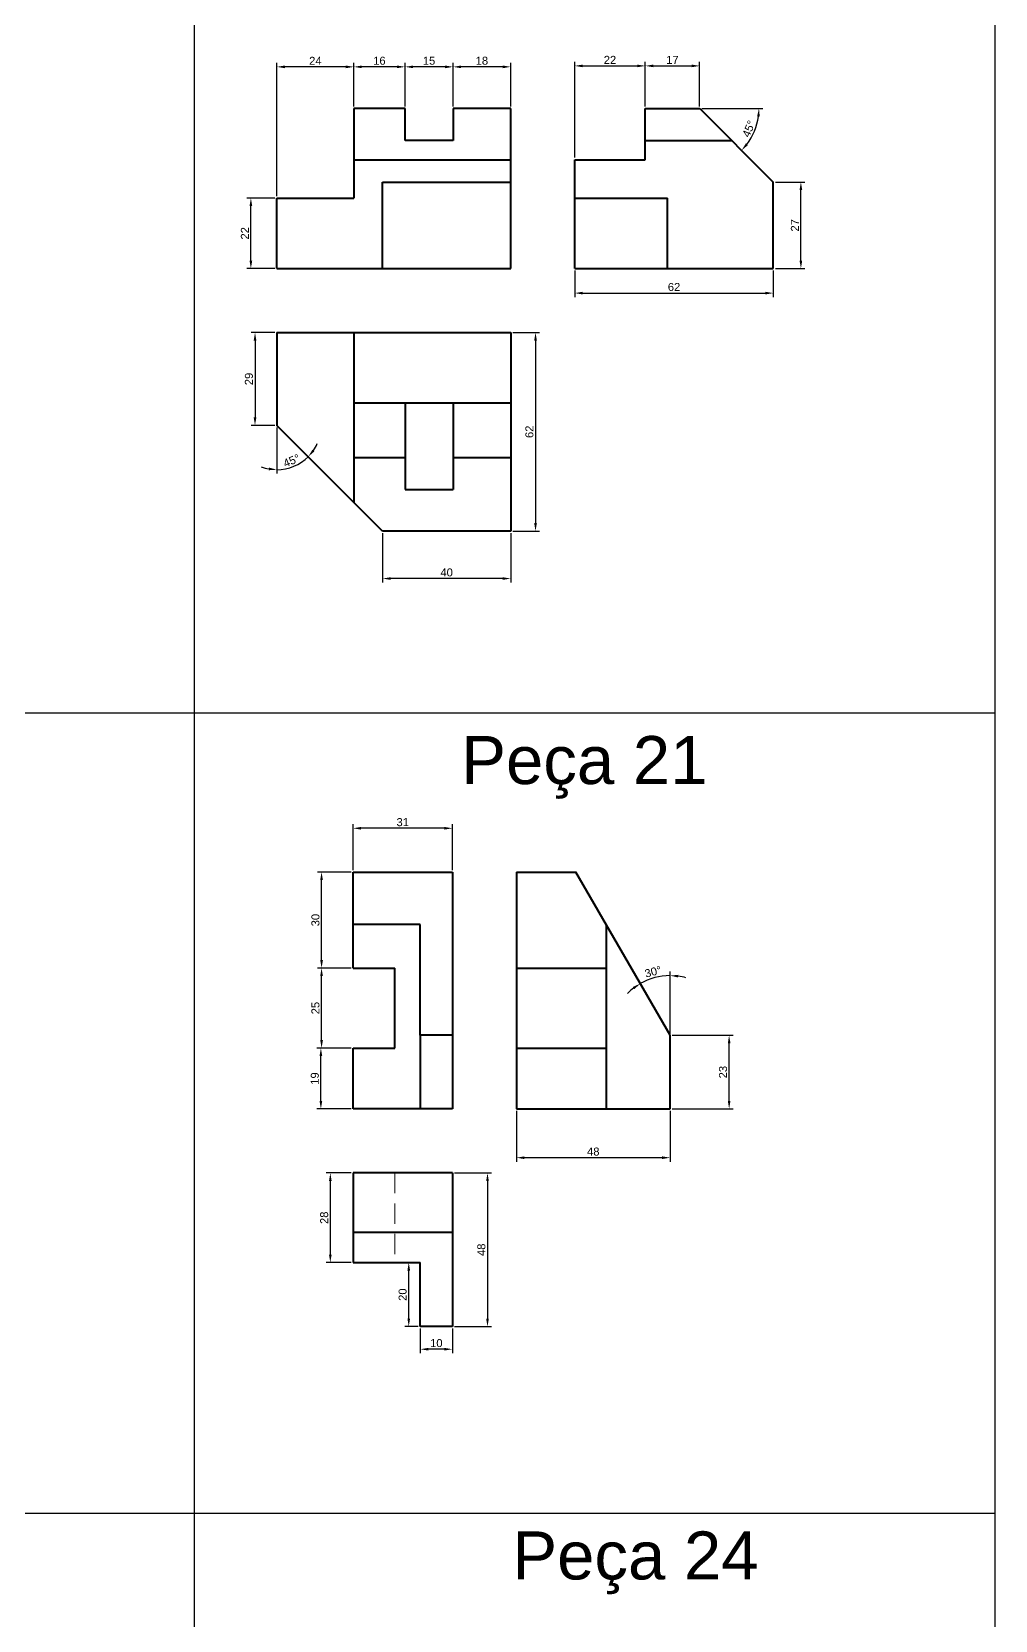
# Model space of a CAD drawing. Header units: millimetres. Extents: x 4747 to 5497, y -1036 to 2514.
# Drawn here: x 5196.7 to 5497.5, y 730.3 to 1226.5 of the extents above; entities that cross this region are included whole.
import ezdxf

# ---------------------------------------------------------------- set-up
doc = ezdxf.new("R2010")
doc.units = ezdxf.units.MM
doc.linetypes.add('DASHED2', pattern=[9.525, 6.35, -3.175])
doc.layers.add('Cotas', color=6, linetype='Continuous', lineweight=20)
doc.layers.add('Outline', color=7, linetype='Continuous', lineweight=40)
doc.layers.add('Linha Tracejada', color=131, linetype='DASHED2', lineweight=20, plot=False)
doc.styles.get("Standard").update_dxf_attribs({"font": 'arial.ttf'})
doc.dimstyles.new('ISO-25', dxfattribs={"dimtxt": 2.5, "dimasz": 2.5, "dimexe": 1.25, "dimexo": 0.625, "dimtad": 1, "dimtxsty": 'Standard', "dimcen": 2.5, "dimadec": 0, "dimazin": 0, "dimtfac": 1, "dimtmove": 0, "dimatfit": 3, "dimfxl": 1, "dimarcsym": 0})

# ---------------------------------------------------------------- blocks, each defined once
blk = doc.blocks.new('*D162')
at = {"layer": 'Cotas', "color": 0, "lineweight": -2, "transparency": 16777216}
for p, q in [((5272.58, 1174.54), (5263.82, 1174.54)), ((5265.07, 1155.04), (5265.07, 1172.04)), ((5272.58, 1152.54), (5263.82, 1152.54))]:
    blk.add_line(p, q, dxfattribs=at)
at = {"layer": 'Cotas', "color": 0, "transparency": 16777216}
for points in [[(5264.65, 1172.04), (5265.49, 1172.04), (5265.07, 1174.54)], [(5264.65, 1155.04), (5265.49, 1155.04), (5265.07, 1152.54)]]:
    blk.add_solid(points, dxfattribs=at)
at = {"layer": 'Defpoints', "color": 0, "transparency": 16777216}
for p in [(5265.07, 1174.54), (5273.2, 1174.54), (5273.2, 1152.54)]:
    blk.add_point(p, dxfattribs=at)
at = {"layer": 'Cotas', "color": 0, "transparency": 16777216, "insert": (5263.19, 1163.54), "char_height": 2.5, "attachment_point": 5, "rotation": 90}
blk.add_mtext('22', dxfattribs=at)
blk = doc.blocks.new('*D163')
at = {"layer": 'Cotas', "color": 0, "lineweight": -2, "transparency": 16777216}
for p, q in [((5273.2, 1175.17), (5273.2, 1216.79)), ((5297.2, 1203.17), (5297.2, 1216.79)), ((5294.7, 1215.54), (5275.7, 1215.54))]:
    blk.add_line(p, q, dxfattribs=at)
at = {"layer": 'Cotas', "color": 0, "transparency": 16777216}
for points in [[(5275.7, 1215.95), (5275.7, 1215.12), (5273.2, 1215.54)], [(5294.7, 1215.95), (5294.7, 1215.12), (5297.2, 1215.54)]]:
    blk.add_solid(points, dxfattribs=at)
at = {"layer": 'Defpoints', "color": 0, "transparency": 16777216}
for p in [(5273.2, 1215.54), (5297.2, 1202.54), (5273.2, 1174.54)]:
    blk.add_point(p, dxfattribs=at)
at = {"layer": 'Cotas', "color": 0, "transparency": 16777216, "insert": (5285.2, 1217.42), "char_height": 2.5, "attachment_point": 5}
blk.add_mtext('24', dxfattribs=at)
blk = doc.blocks.new('*D164')
at = {"layer": 'Cotas', "color": 0, "lineweight": -2, "transparency": 16777216}
for p, q in [((5297.2, 1203.17), (5297.2, 1216.79)), ((5313.2, 1203.17), (5313.2, 1216.79)), ((5310.7, 1215.54), (5299.7, 1215.54))]:
    blk.add_line(p, q, dxfattribs=at)
at = {"layer": 'Cotas', "color": 0, "transparency": 16777216}
for points in [[(5299.7, 1215.95), (5299.7, 1215.12), (5297.2, 1215.54)], [(5310.7, 1215.95), (5310.7, 1215.12), (5313.2, 1215.54)]]:
    blk.add_solid(points, dxfattribs=at)
at = {"layer": 'Defpoints', "color": 0, "transparency": 16777216}
for p in [(5297.2, 1215.54), (5297.2, 1202.54), (5313.2, 1202.54)]:
    blk.add_point(p, dxfattribs=at)
at = {"layer": 'Cotas', "color": 0, "transparency": 16777216, "insert": (5305.2, 1217.44), "char_height": 2.5, "attachment_point": 5}
blk.add_mtext('16', dxfattribs=at)
blk = doc.blocks.new('*D165')
at = {"layer": 'Cotas', "color": 0, "lineweight": -2, "transparency": 16777216}
for p, q in [((5313.2, 1203.17), (5313.2, 1216.79)), ((5328.2, 1203.17), (5328.2, 1216.79)), ((5325.7, 1215.54), (5315.7, 1215.54))]:
    blk.add_line(p, q, dxfattribs=at)
at = {"layer": 'Cotas', "color": 0, "transparency": 16777216}
for points in [[(5315.7, 1215.95), (5315.7, 1215.12), (5313.2, 1215.54)], [(5325.7, 1215.95), (5325.7, 1215.12), (5328.2, 1215.54)]]:
    blk.add_solid(points, dxfattribs=at)
at = {"layer": 'Defpoints', "color": 0, "transparency": 16777216}
for p in [(5313.2, 1215.54), (5313.2, 1202.54), (5328.2, 1202.54)]:
    blk.add_point(p, dxfattribs=at)
at = {"layer": 'Cotas', "color": 0, "transparency": 16777216, "insert": (5320.7, 1217.44), "char_height": 2.5, "attachment_point": 5}
blk.add_mtext('15', dxfattribs=at)
blk = doc.blocks.new('*D166')
at = {"layer": 'Cotas', "color": 0, "lineweight": -2, "transparency": 16777216}
for p, q in [((5328.2, 1203.17), (5328.2, 1216.79)), ((5346.2, 1203.17), (5346.2, 1216.79)), ((5343.7, 1215.54), (5330.7, 1215.54))]:
    blk.add_line(p, q, dxfattribs=at)
at = {"layer": 'Cotas', "color": 0, "transparency": 16777216}
for points in [[(5330.7, 1215.95), (5330.7, 1215.12), (5328.2, 1215.54)], [(5343.7, 1215.95), (5343.7, 1215.12), (5346.2, 1215.54)]]:
    blk.add_solid(points, dxfattribs=at)
at = {"layer": 'Defpoints', "color": 0, "transparency": 16777216}
for p in [(5328.2, 1215.54), (5328.2, 1202.54), (5346.2, 1202.54)]:
    blk.add_point(p, dxfattribs=at)
at = {"layer": 'Cotas', "color": 0, "transparency": 16777216, "insert": (5337.2, 1217.44), "char_height": 2.5, "attachment_point": 5}
blk.add_mtext('18', dxfattribs=at)
blk = doc.blocks.new('*D167')
at = {"layer": 'Cotas', "color": 0, "lineweight": -2, "transparency": 16777216}
for p, q in [((5366.2, 1187.17), (5366.2, 1217.09)), ((5368.7, 1215.84), (5385.7, 1215.84)), ((5388.2, 1203.17), (5388.2, 1217.09))]:
    blk.add_line(p, q, dxfattribs=at)
at = {"layer": 'Cotas', "color": 0, "transparency": 16777216}
for points in [[(5368.7, 1216.25), (5368.7, 1215.42), (5366.2, 1215.84)], [(5385.7, 1216.25), (5385.7, 1215.42), (5388.2, 1215.84)]]:
    blk.add_solid(points, dxfattribs=at)
at = {"layer": 'Defpoints', "color": 0, "transparency": 16777216}
for p in [(5388.2, 1215.84), (5388.2, 1202.54), (5366.2, 1186.54)]:
    blk.add_point(p, dxfattribs=at)
at = {"layer": 'Cotas', "color": 0, "transparency": 16777216, "insert": (5377.2, 1217.72), "char_height": 2.5, "attachment_point": 5}
blk.add_mtext('22', dxfattribs=at)
blk = doc.blocks.new('*D168')
at = {"layer": 'Cotas', "color": 0, "lineweight": -2, "transparency": 16777216}
for p, q in [((5388.2, 1203.17), (5388.2, 1217.09)), ((5390.7, 1215.84), (5402.7, 1215.84)), ((5405.2, 1203.17), (5405.2, 1217.09))]:
    blk.add_line(p, q, dxfattribs=at)
at = {"layer": 'Cotas', "color": 0, "transparency": 16777216}
for points in [[(5390.7, 1216.25), (5390.7, 1215.42), (5388.2, 1215.84)], [(5402.7, 1216.25), (5402.7, 1215.42), (5405.2, 1215.84)]]:
    blk.add_solid(points, dxfattribs=at)
at = {"layer": 'Defpoints', "color": 0, "transparency": 16777216}
for p in [(5405.2, 1215.84), (5388.2, 1202.54), (5405.2, 1202.54)]:
    blk.add_point(p, dxfattribs=at)
at = {"layer": 'Cotas', "color": 0, "transparency": 16777216, "insert": (5396.7, 1217.72), "char_height": 2.5, "attachment_point": 5}
blk.add_mtext('17', dxfattribs=at)
blk = doc.blocks.new('*D169')
at = {"layer": 'Cotas', "color": 0, "lineweight": -2, "transparency": 16777216}
blk.add_line((5405.83, 1202.54), (5424.97, 1202.54), dxfattribs=at)
blk.add_arc((5405.2, 1202.54), 18.51, 322.743, 352.257, dxfattribs=at)
at = {"layer": 'Cotas', "color": 0, "transparency": 16777216}
for points in [[(5423.13, 1200.08), (5423.96, 1200.02), (5423.72, 1202.54)], [(5420.25, 1191.06), (5419.62, 1191.61), (5418.29, 1189.45)]]:
    blk.add_solid(points, dxfattribs=at)
at = {"layer": 'Defpoints', "color": 0, "transparency": 16777216}
for p in [(5388.2, 1202.54), (5405.2, 1202.54), (5405.2, 1202.54), (5421.23, 1193.29), (5428.2, 1179.54)]:
    blk.add_point(p, dxfattribs=at)
at = {"layer": 'Cotas', "color": 0, "transparency": 16777216, "insert": (5420.55, 1196.19), "char_height": 2.5, "attachment_point": 5, "rotation": 67.5}
blk.add_mtext('45°', dxfattribs=at)
blk = doc.blocks.new('*D170')
at = {"layer": 'Cotas', "color": 0, "lineweight": -2, "transparency": 16777216}
for p, q in [((5428.83, 1179.54), (5438.06, 1179.54)), ((5436.81, 1155.04), (5436.81, 1177.04)), ((5428.83, 1152.54), (5438.06, 1152.54))]:
    blk.add_line(p, q, dxfattribs=at)
at = {"layer": 'Cotas', "color": 0, "transparency": 16777216}
for points in [[(5436.39, 1177.04), (5437.22, 1177.04), (5436.81, 1179.54)], [(5436.39, 1155.04), (5437.22, 1155.04), (5436.81, 1152.54)]]:
    blk.add_solid(points, dxfattribs=at)
at = {"layer": 'Defpoints', "color": 0, "transparency": 16777216}
for p in [(5428.2, 1179.54), (5436.81, 1179.54), (5428.2, 1152.54)]:
    blk.add_point(p, dxfattribs=at)
at = {"layer": 'Cotas', "color": 0, "transparency": 16777216, "insert": (5434.93, 1166.04), "char_height": 2.5, "attachment_point": 5, "rotation": 90}
blk.add_mtext('27', dxfattribs=at)
blk = doc.blocks.new('*D171')
at = {"layer": 'Cotas', "color": 0, "lineweight": -2, "transparency": 16777216}
for p, q in [((5366.2, 1151.92), (5366.2, 1143.61)), ((5428.2, 1151.92), (5428.2, 1143.61)), ((5368.7, 1144.86), (5425.7, 1144.86))]:
    blk.add_line(p, q, dxfattribs=at)
at = {"layer": 'Cotas', "color": 0, "transparency": 16777216}
for points in [[(5368.7, 1145.28), (5368.7, 1144.44), (5366.2, 1144.86)], [(5425.7, 1145.28), (5425.7, 1144.44), (5428.2, 1144.86)]]:
    blk.add_solid(points, dxfattribs=at)
at = {"layer": 'Defpoints', "color": 0, "transparency": 16777216}
for p in [(5366.2, 1152.54), (5428.2, 1152.54), (5428.2, 1144.86)]:
    blk.add_point(p, dxfattribs=at)
at = {"layer": 'Cotas', "color": 0, "transparency": 16777216, "insert": (5397.2, 1146.76), "char_height": 2.5, "attachment_point": 5}
blk.add_mtext('62', dxfattribs=at)
blk = doc.blocks.new('*D172')
at = {"layer": 'Cotas', "color": 0, "lineweight": -2, "transparency": 16777216}
for p, q in [((5272.58, 1132.54), (5265.11, 1132.54)), ((5266.36, 1130.04), (5266.36, 1106.04)), ((5272.58, 1103.54), (5265.11, 1103.54))]:
    blk.add_line(p, q, dxfattribs=at)
at = {"layer": 'Cotas', "color": 0, "transparency": 16777216}
for points in [[(5265.95, 1130.04), (5266.78, 1130.04), (5266.36, 1132.54)], [(5265.95, 1106.04), (5266.78, 1106.04), (5266.36, 1103.54)]]:
    blk.add_solid(points, dxfattribs=at)
at = {"layer": 'Defpoints', "color": 0, "transparency": 16777216}
for p in [(5273.2, 1132.54), (5266.36, 1103.54), (5273.2, 1103.54)]:
    blk.add_point(p, dxfattribs=at)
at = {"layer": 'Cotas', "color": 0, "transparency": 16777216, "insert": (5264.46, 1118.04), "char_height": 2.5, "attachment_point": 5, "rotation": 90}
blk.add_mtext('29', dxfattribs=at)
blk = doc.blocks.new('*D173')
at = {"layer": 'Cotas', "color": 0, "lineweight": -2, "transparency": 16777216}
blk.add_line((5273.2, 1102.92), (5273.2, 1088.46), dxfattribs=at)
for start, end in [(325.3652, 335.7305), (270, 315), (249.2695, 259.6348)]:
    blk.add_arc((5273.2, 1103.54), 13.84, start, end, dxfattribs=at)
at = {"layer": 'Cotas', "color": 0, "transparency": 16777216}
for points in [[(5284.91, 1095.41), (5284.27, 1095.95), (5282.99, 1093.76)], [(5270.75, 1090.35), (5270.67, 1089.52), (5273.2, 1089.71)]]:
    blk.add_solid(points, dxfattribs=at)
at = {"layer": 'Defpoints', "color": 0, "transparency": 16777216}
for p in [(5273.2, 1132.54), (5273.2, 1103.54), (5273.2, 1103.54), (5276.78, 1090.18), (5306.2, 1070.54)]:
    blk.add_point(p, dxfattribs=at)
at = {"layer": 'Cotas', "color": 0, "transparency": 16777216, "insert": (5277.77, 1092.51), "char_height": 2.5, "attachment_point": 5, "rotation": 22.5}
blk.add_mtext('45°', dxfattribs=at)
blk = doc.blocks.new('*D174')
at = {"layer": 'Cotas', "color": 0, "lineweight": -2, "transparency": 16777216}
for p, q in [((5306.2, 1069.92), (5306.2, 1054.45)), ((5346.2, 1069.92), (5346.2, 1054.45)), ((5343.7, 1055.7), (5308.7, 1055.7))]:
    blk.add_line(p, q, dxfattribs=at)
at = {"layer": 'Cotas', "color": 0, "transparency": 16777216}
for points in [[(5308.7, 1056.11), (5308.7, 1055.28), (5306.2, 1055.7)], [(5343.7, 1056.11), (5343.7, 1055.28), (5346.2, 1055.7)]]:
    blk.add_solid(points, dxfattribs=at)
at = {"layer": 'Defpoints', "color": 0, "transparency": 16777216}
for p in [(5306.2, 1070.54), (5346.2, 1070.54), (5306.2, 1055.7)]:
    blk.add_point(p, dxfattribs=at)
at = {"layer": 'Cotas', "color": 0, "transparency": 16777216, "insert": (5326.2, 1057.6), "char_height": 2.5, "attachment_point": 5}
blk.add_mtext('40', dxfattribs=at)
blk = doc.blocks.new('*D175')
at = {"layer": 'Cotas', "color": 0, "lineweight": -2, "transparency": 16777216}
for p, q in [((5346.83, 1132.54), (5355.2, 1132.54)), ((5353.95, 1130.04), (5353.95, 1073.04)), ((5346.83, 1070.54), (5355.2, 1070.54))]:
    blk.add_line(p, q, dxfattribs=at)
at = {"layer": 'Cotas', "color": 0, "transparency": 16777216}
for points in [[(5353.53, 1130.04), (5354.37, 1130.04), (5353.95, 1132.54)], [(5353.53, 1073.04), (5354.37, 1073.04), (5353.95, 1070.54)]]:
    blk.add_solid(points, dxfattribs=at)
at = {"layer": 'Defpoints', "color": 0, "transparency": 16777216}
for p in [(5346.2, 1132.54), (5346.2, 1070.54), (5353.95, 1070.54)]:
    blk.add_point(p, dxfattribs=at)
at = {"layer": 'Cotas', "color": 0, "transparency": 16777216, "insert": (5352.05, 1101.54), "char_height": 2.5, "attachment_point": 5, "rotation": 90}
blk.add_mtext('62', dxfattribs=at)
blk = doc.blocks.new('*D201')
at = {"layer": 'Cotas', "color": 0, "lineweight": -2, "transparency": 16777216}
for p, q in [((5296.35, 909.01), (5285.68, 909.01)), ((5286.93, 892.51), (5286.93, 906.51)), ((5296.35, 890.01), (5285.68, 890.01))]:
    blk.add_line(p, q, dxfattribs=at)
at = {"layer": 'Cotas', "color": 0, "transparency": 16777216}
for points in [[(5286.51, 906.51), (5287.35, 906.51), (5286.93, 909.01)], [(5286.51, 892.51), (5287.35, 892.51), (5286.93, 890.01)]]:
    blk.add_solid(points, dxfattribs=at)
at = {"layer": 'Defpoints', "color": 0, "transparency": 16777216}
for p in [(5286.93, 909.01), (5296.98, 909.01), (5296.98, 890.01)]:
    blk.add_point(p, dxfattribs=at)
at = {"layer": 'Cotas', "color": 0, "transparency": 16777216, "insert": (5285.03, 899.51), "char_height": 2.5, "attachment_point": 5, "rotation": 90}
blk.add_mtext('19', dxfattribs=at)
blk = doc.blocks.new('*D202')
at = {"layer": 'Cotas', "color": 0, "lineweight": -2, "transparency": 16777216}
for p, q in [((5296.35, 934.01), (5285.89, 934.01)), ((5287.14, 911.51), (5287.14, 931.51)), ((5296.35, 909.01), (5285.89, 909.01))]:
    blk.add_line(p, q, dxfattribs=at)
at = {"layer": 'Cotas', "color": 0, "transparency": 16777216}
for points in [[(5286.72, 931.51), (5287.56, 931.51), (5287.14, 934.01)], [(5286.72, 911.51), (5287.56, 911.51), (5287.14, 909.01)]]:
    blk.add_solid(points, dxfattribs=at)
at = {"layer": 'Defpoints', "color": 0, "transparency": 16777216}
for p in [(5287.14, 934.01), (5296.98, 934.01), (5296.98, 909.01)]:
    blk.add_point(p, dxfattribs=at)
at = {"layer": 'Cotas', "color": 0, "transparency": 16777216, "insert": (5285.24, 921.51), "char_height": 2.5, "attachment_point": 5, "rotation": 90}
blk.add_mtext('25', dxfattribs=at)
blk = doc.blocks.new('*D203')
at = {"layer": 'Cotas', "color": 0, "lineweight": -2, "transparency": 16777216}
for p, q in [((5296.35, 964.01), (5285.89, 964.01)), ((5287.14, 936.51), (5287.14, 961.51)), ((5296.35, 934.01), (5285.89, 934.01))]:
    blk.add_line(p, q, dxfattribs=at)
at = {"layer": 'Cotas', "color": 0, "transparency": 16777216}
for points in [[(5286.72, 961.51), (5287.56, 961.51), (5287.14, 964.01)], [(5286.72, 936.51), (5287.56, 936.51), (5287.14, 934.01)]]:
    blk.add_solid(points, dxfattribs=at)
at = {"layer": 'Defpoints', "color": 0, "transparency": 16777216}
for p in [(5287.14, 964.01), (5296.98, 964.01), (5296.98, 934.01)]:
    blk.add_point(p, dxfattribs=at)
at = {"layer": 'Cotas', "color": 0, "transparency": 16777216, "insert": (5285.24, 949.01), "char_height": 2.5, "attachment_point": 5, "rotation": 90}
blk.add_mtext('30', dxfattribs=at)
blk = doc.blocks.new('*D204')
at = {"layer": 'Cotas', "color": 0, "lineweight": -2, "transparency": 16777216}
for p, q in [((5296.98, 964.63), (5296.98, 978.93)), ((5325.48, 977.68), (5299.48, 977.68)), ((5327.98, 964.63), (5327.98, 978.93))]:
    blk.add_line(p, q, dxfattribs=at)
at = {"layer": 'Cotas', "color": 0, "transparency": 16777216}
for points in [[(5299.48, 978.1), (5299.48, 977.27), (5296.98, 977.68)], [(5325.48, 978.1), (5325.48, 977.27), (5327.98, 977.68)]]:
    blk.add_solid(points, dxfattribs=at)
at = {"layer": 'Defpoints', "color": 0, "transparency": 16777216}
for p in [(5296.98, 977.68), (5296.98, 964.01), (5327.98, 964.01)]:
    blk.add_point(p, dxfattribs=at)
at = {"layer": 'Cotas', "color": 0, "transparency": 16777216, "insert": (5312.48, 979.58), "char_height": 2.5, "attachment_point": 5}
blk.add_mtext('31', dxfattribs=at)
blk = doc.blocks.new('*D205')
at = {"layer": 'Cotas', "color": 0, "lineweight": -2, "transparency": 16777216}
for p, q in [((5347.98, 889.38), (5347.98, 873.53)), ((5395.98, 889.38), (5395.98, 873.53)), ((5393.48, 874.78), (5350.48, 874.78))]:
    blk.add_line(p, q, dxfattribs=at)
at = {"layer": 'Cotas', "color": 0, "transparency": 16777216}
for points in [[(5350.48, 875.2), (5350.48, 874.36), (5347.98, 874.78)], [(5393.48, 875.2), (5393.48, 874.36), (5395.98, 874.78)]]:
    blk.add_solid(points, dxfattribs=at)
at = {"layer": 'Defpoints', "color": 0, "transparency": 16777216}
for p in [(5347.98, 890.01), (5395.98, 890.01), (5347.98, 874.78)]:
    blk.add_point(p, dxfattribs=at)
at = {"layer": 'Cotas', "color": 0, "transparency": 16777216, "insert": (5371.98, 876.68), "char_height": 2.5, "attachment_point": 5}
blk.add_mtext('48', dxfattribs=at)
blk = doc.blocks.new('*D206')
at = {"layer": 'Cotas', "color": 0, "lineweight": -2, "transparency": 16777216}
for p, q in [((5396.6, 913.01), (5415.65, 913.01)), ((5414.4, 892.51), (5414.4, 910.51)), ((5396.6, 890.01), (5415.65, 890.01))]:
    blk.add_line(p, q, dxfattribs=at)
at = {"layer": 'Cotas', "color": 0, "transparency": 16777216}
for points in [[(5413.99, 910.51), (5414.82, 910.51), (5414.4, 913.01)], [(5413.99, 892.51), (5414.82, 892.51), (5414.4, 890.01)]]:
    blk.add_solid(points, dxfattribs=at)
at = {"layer": 'Defpoints', "color": 0, "transparency": 16777216}
for p in [(5395.98, 913.01), (5414.4, 913.01), (5395.98, 890.01)]:
    blk.add_point(p, dxfattribs=at)
at = {"layer": 'Cotas', "color": 0, "transparency": 16777216, "insert": (5412.5, 901.51), "char_height": 2.5, "attachment_point": 5, "rotation": 90}
blk.add_mtext('23', dxfattribs=at)
blk = doc.blocks.new('*D207')
at = {"layer": 'Cotas', "color": 0, "lineweight": -2, "transparency": 16777216}
blk.add_line((5395.98, 913.63), (5395.98, 932.91), dxfattribs=at)
for start, end in [(90, 120), (74.6338, 82.3169), (127.6831, 135.3662)]:
    blk.add_arc((5395.98, 913.01), 18.66, start, end, dxfattribs=at)
at = {"layer": 'Cotas', "color": 0, "transparency": 16777216}
for points in [[(5384.34, 928.12), (5384.8, 927.43), (5386.65, 929.16)], [(5398.44, 931.08), (5398.5, 931.91), (5395.98, 931.66)]]:
    blk.add_solid(points, dxfattribs=at)
at = {"layer": 'Defpoints', "color": 0, "transparency": 16777216}
for p in [(5366.53, 964.01), (5392.74, 931.38), (5395.98, 913.01), (5395.98, 913.01), (5395.98, 890.01)]:
    blk.add_point(p, dxfattribs=at)
at = {"layer": 'Cotas', "color": 0, "transparency": 16777216, "insert": (5390.66, 932.87), "char_height": 2.5, "attachment_point": 5, "rotation": 15}
blk.add_mtext('30°', dxfattribs=at)
blk = doc.blocks.new('*D208')
at = {"layer": 'Cotas', "color": 0, "lineweight": -2, "transparency": 16777216}
for p, q in [((5296.35, 870.01), (5288.62, 870.01)), ((5289.87, 867.51), (5289.87, 844.51)), ((5296.35, 842.01), (5288.62, 842.01))]:
    blk.add_line(p, q, dxfattribs=at)
at = {"layer": 'Cotas', "color": 0, "transparency": 16777216}
for points in [[(5289.46, 867.51), (5290.29, 867.51), (5289.87, 870.01)], [(5289.46, 844.51), (5290.29, 844.51), (5289.87, 842.01)]]:
    blk.add_solid(points, dxfattribs=at)
at = {"layer": 'Defpoints', "color": 0, "transparency": 16777216}
for p in [(5296.98, 870.01), (5289.87, 842.01), (5296.98, 842.01)]:
    blk.add_point(p, dxfattribs=at)
at = {"layer": 'Cotas', "color": 0, "transparency": 16777216, "insert": (5287.97, 856.01), "char_height": 2.5, "attachment_point": 5, "rotation": 90}
blk.add_mtext('28', dxfattribs=at)
blk = doc.blocks.new('*D209')
at = {"layer": 'Cotas', "color": 0, "lineweight": -2, "transparency": 16777216}
for p, q in [((5328.6, 870.01), (5340.2, 870.01)), ((5338.95, 867.51), (5338.95, 824.51)), ((5328.6, 822.01), (5340.2, 822.01))]:
    blk.add_line(p, q, dxfattribs=at)
at = {"layer": 'Cotas', "color": 0, "transparency": 16777216}
for points in [[(5338.53, 867.51), (5339.37, 867.51), (5338.95, 870.01)], [(5338.53, 824.51), (5339.37, 824.51), (5338.95, 822.01)]]:
    blk.add_solid(points, dxfattribs=at)
at = {"layer": 'Defpoints', "color": 0, "transparency": 16777216}
for p in [(5327.98, 870.01), (5327.98, 822.01), (5338.95, 822.01)]:
    blk.add_point(p, dxfattribs=at)
at = {"layer": 'Cotas', "color": 0, "transparency": 16777216, "insert": (5337.05, 846.01), "char_height": 2.5, "attachment_point": 5, "rotation": 90}
blk.add_mtext('48', dxfattribs=at)
blk = doc.blocks.new('*D210')
at = {"layer": 'Cotas', "color": 0, "lineweight": -2, "transparency": 16777216}
for p, q in [((5317.98, 821.38), (5317.98, 813.7)), ((5327.98, 821.38), (5327.98, 813.7)), ((5325.48, 814.95), (5320.48, 814.95))]:
    blk.add_line(p, q, dxfattribs=at)
at = {"layer": 'Cotas', "color": 0, "transparency": 16777216}
for points in [[(5320.48, 815.37), (5320.48, 814.54), (5317.98, 814.95)], [(5325.48, 815.37), (5325.48, 814.54), (5327.98, 814.95)]]:
    blk.add_solid(points, dxfattribs=at)
at = {"layer": 'Defpoints', "color": 0, "transparency": 16777216}
for p in [(5317.98, 822.01), (5327.98, 822.01), (5317.98, 814.95)]:
    blk.add_point(p, dxfattribs=at)
at = {"layer": 'Cotas', "color": 0, "transparency": 16777216, "insert": (5322.98, 816.86), "char_height": 2.5, "attachment_point": 5}
blk.add_mtext('10', dxfattribs=at)
blk = doc.blocks.new('*D211')
at = {"layer": 'Cotas', "color": 0, "lineweight": -2, "transparency": 16777216}
for p, q in [((5317.35, 842.01), (5313.11, 842.01)), ((5314.36, 824.51), (5314.36, 839.51)), ((5317.35, 822.01), (5313.11, 822.01))]:
    blk.add_line(p, q, dxfattribs=at)
at = {"layer": 'Cotas', "color": 0, "transparency": 16777216}
for points in [[(5313.95, 839.51), (5314.78, 839.51), (5314.36, 842.01)], [(5313.95, 824.51), (5314.78, 824.51), (5314.36, 822.01)]]:
    blk.add_solid(points, dxfattribs=at)
at = {"layer": 'Defpoints', "color": 0, "transparency": 16777216}
for p in [(5314.36, 842.01), (5317.98, 842.01), (5317.98, 822.01)]:
    blk.add_point(p, dxfattribs=at)
at = {"layer": 'Cotas', "color": 0, "transparency": 16777216, "insert": (5312.46, 832.01), "char_height": 2.5, "attachment_point": 5, "rotation": 90}
blk.add_mtext('20', dxfattribs=at)

msp = doc.modelspace()

# ---------------------------------------------------------------- linework, layer by layer
for p, q in [((5247.484, 1013.772), (5247.484, 1263.772)), ((5497.484, 1013.772), (5497.484, 1263.772)), ((4997.484, 1013.772), (5247.484, 1013.772)), ((5247.484, 1013.772), (5497.484, 1013.772)), ((5247.484, 763.772), (5247.484, 1013.772)), ((5497.484, 763.772), (5497.484, 1013.772)), ((4997.484, 763.772), (5247.484, 763.772)), ((5247.484, 763.772), (5497.484, 763.772)), ((5247.484, 513.772), (5247.484, 763.772)), ((5497.484, 513.772), (5497.484, 763.772))]:
    msp.add_line(p, q)
at = {"layer": 'Linha Tracejada'}
msp.add_line((5309.977, 870.007), (5309.977, 842.007), dxfattribs=at)
at = {"layer": 'Outline'}
for p, q in [((5313.202, 1202.545), (5297.202, 1202.545)), ((5297.202, 1202.545), (5297.202, 1174.545)), ((5313.202, 1192.545), (5313.202, 1202.545)), ((5346.202, 1202.545), (5328.202, 1202.545)), ((5328.202, 1202.545), (5328.202, 1192.545)), ((5346.202, 1152.545), (5346.202, 1202.545)), ((5388.202, 1186.545), (5388.202, 1202.545)), ((5388.202, 1202.545), (5405.202, 1202.545)), ((5405.202, 1202.545), (5428.202, 1179.545)), ((5328.202, 1192.545), (5313.202, 1192.545)), ((5388.202, 1192.545), (5415.202, 1192.545)), ((5297.202, 1186.545), (5346.202, 1186.545)), ((5366.202, 1152.545), (5366.202, 1186.545)), ((5366.202, 1186.545), (5388.202, 1186.545)), ((5306.202, 1152.545), (5306.202, 1179.545)), ((5306.202, 1179.545), (5346.202, 1179.545)), ((5428.202, 1152.545), (5428.202, 1179.545)), ((5273.202, 1152.545), (5273.202, 1174.545)), ((5273.202, 1174.545), (5297.202, 1174.545)), ((5366.202, 1174.545), (5395.202, 1174.545)), ((5395.202, 1152.545), (5395.202, 1174.545)), ((5273.202, 1152.545), (5346.202, 1152.545)), ((5366.202, 1152.545), (5428.202, 1152.545)), ((5273.202, 1132.545), (5346.202, 1132.545)), ((5273.202, 1132.545), (5273.202, 1103.545)), ((5297.202, 1132.545), (5297.202, 1079.545)), ((5346.202, 1132.545), (5346.202, 1070.545)), ((5297.202, 1110.545), (5346.202, 1110.545)), ((5313.202, 1110.545), (5313.202, 1083.545)), ((5328.202, 1110.545), (5328.202, 1083.545)), ((5306.202, 1070.545), (5273.202, 1103.545)), ((5297.202, 1093.545), (5313.202, 1093.545)), ((5328.202, 1093.545), (5346.202, 1093.545)), ((5313.202, 1083.545), (5328.202, 1083.545)), ((5346.202, 1070.545), (5306.202, 1070.545)), ((5296.977, 964.007), (5327.977, 964.007)), ((5296.977, 934.007), (5296.977, 964.007)), ((5327.977, 964.007), (5327.977, 890.007)), ((5347.977, 964.007), (5347.977, 890.007)), ((5347.977, 964.007), (5366.532, 964.007)), ((5395.977, 913.007), (5366.532, 964.007)), ((5317.977, 947.648), (5296.977, 947.648)), ((5317.977, 913.007), (5317.977, 947.648)), ((5375.977, 947.648), (5375.977, 890.007)), ((5296.977, 934.007), (5309.977, 934.007)), ((5309.977, 909.007), (5309.977, 934.007)), ((5347.977, 934.007), (5375.977, 934.007)), ((5296.977, 890.007), (5296.977, 909.007)), ((5296.977, 909.007), (5309.977, 909.007)), ((5317.977, 913.007), (5317.977, 890.007)), ((5327.977, 913.007), (5317.977, 913.007)), ((5347.977, 909.007), (5375.977, 909.007)), ((5395.977, 890.007), (5395.977, 913.007)), ((5327.977, 890.007), (5296.977, 890.007)), ((5347.977, 890.007), (5395.977, 890.007)), ((5327.977, 870.007), (5296.977, 870.007)), ((5296.977, 870.007), (5296.977, 842.007)), ((5327.977, 870.007), (5327.977, 822.007)), ((5327.977, 851.452), (5296.977, 851.452)), ((5296.977, 842.007), (5309.977, 842.007)), ((5309.977, 842.007), (5317.977, 842.007)), ((5317.977, 822.007), (5317.977, 842.007)), ((5327.977, 822.007), (5317.977, 822.007))]:
    msp.add_line(p, q, dxfattribs=at)

# ---------------------------------------------------------------- texts
at = {"layer": 'Outline', "char_height": 15, "attachment_point": 1}
for s, insert in [('Peça 21', (5330.747, 1006.499)), ('Peça 24', (5346.712, 758.032))]:
    msp.add_mtext_dynamic_manual_height_columns(s, width=109.36013, gutter_width=12.5, heights=[0], dxfattribs=dict(at, insert=insert))

# ---------------------------------------------------------------- dimensions: what is measured, and where the dimension line sits
at = {"layer": 'Cotas'}
for base, p1, p2, picture, middle in [((5273.202, 1215.536), (5297.202, 1202.545), (5273.202, 1174.545), '*D163', (5285.202, 1217.416)), ((5297.202, 1215.536), (5313.202, 1202.545), (5297.202, 1202.545), '*D164', (5305.202, 1217.437)), ((5313.202, 1215.536), (5328.202, 1202.545), (5313.202, 1202.545), '*D165', (5320.702, 1217.437)), ((5328.202, 1215.536), (5346.202, 1202.545), (5328.202, 1202.545), '*D166', (5337.202, 1217.437)), ((5388.202, 1215.837), (5366.202, 1186.545), (5388.202, 1202.545), '*D167', (5377.202, 1217.717)), ((5405.202, 1215.837), (5388.202, 1202.545), (5405.202, 1202.545), '*D168', (5396.702, 1217.717)), ((5428.202, 1144.859), (5366.202, 1152.545), (5428.202, 1152.545), '*D171', (5397.202, 1146.761)), ((5306.202, 1055.697), (5346.202, 1070.545), (5306.202, 1070.545), '*D174', (5326.202, 1057.598)), ((5296.977, 977.682), (5327.977, 964.007), (5296.977, 964.007), '*D204', (5312.477, 979.584)), ((5347.977, 874.78), (5395.977, 890.007), (5347.977, 890.007), '*D205', (5371.977, 876.682)), ((5317.977, 814.954), (5327.977, 822.007), (5317.977, 822.007), '*D210', (5322.977, 816.856))]:
    dim = msp.add_linear_dim(base=base, p1=p1, p2=p2, dimstyle='ISO-25', dxfattribs=at)
    dim.commit()
    dim.dimension.update_dxf_attribs({"geometry": picture, "text_midpoint": middle})
for base, line1, line2, picture, middle in [((5421.235, 1193.288), ((5405.202, 1202.545), (5428.202, 1179.545)), ((5388.202, 1202.545), (5405.202, 1202.545)), '*D169', (5420.554, 1196.186)), ((5276.783, 1090.178), ((5306.202, 1070.545), (5273.202, 1103.545)), ((5273.202, 1132.545), (5273.202, 1103.545)), '*D173', (5277.772, 1092.512)), ((5392.737, 931.381), ((5395.977, 913.007), (5366.532, 964.007)), ((5395.977, 890.007), (5395.977, 913.007)), '*D207', (5390.655, 932.866))]:
    dim = msp.add_angular_dim_2l(base=base, line1=line1, line2=line2, dimstyle='ISO-25', dxfattribs=at)
    dim.commit()
    dim.dimension.update_dxf_attribs({"geometry": picture, "text_midpoint": middle})
for base, p1, p2, picture, middle in [((5436.807, 1179.545), (5428.202, 1152.545), (5428.202, 1179.545), '*D170', (5434.927, 1166.045)), ((5265.068, 1174.545), (5273.202, 1152.545), (5273.202, 1174.545), '*D162', (5263.188, 1163.545)), ((5266.362, 1103.545), (5273.202, 1132.545), (5273.202, 1103.545), '*D172', (5264.46, 1118.045)), ((5353.951, 1070.545), (5346.202, 1132.545), (5346.202, 1070.545), '*D175', (5352.05, 1101.545)), ((5287.139, 964.007), (5296.977, 934.007), (5296.977, 964.007), '*D203', (5285.237, 949.007)), ((5287.139, 934.007), (5296.977, 909.007), (5296.977, 934.007), '*D202', (5285.238, 921.507)), ((5286.931, 909.007), (5296.977, 890.007), (5296.977, 909.007), '*D201', (5285.029, 899.507)), ((5414.402, 913.007), (5395.977, 890.007), (5395.977, 913.007), '*D206', (5412.5, 901.507)), ((5289.875, 842.007), (5296.977, 870.007), (5296.977, 842.007), '*D208', (5287.973, 856.007)), ((5338.95, 822.007), (5327.977, 870.007), (5327.977, 822.007), '*D209', (5337.049, 846.007)), ((5314.363, 842.007), (5317.977, 822.007), (5317.977, 842.007), '*D211', (5312.462, 832.007))]:
    dim = msp.add_linear_dim(base=base, p1=p1, p2=p2, angle=90, dimstyle='ISO-25', dxfattribs=at)
    dim.commit()
    dim.dimension.update_dxf_attribs({"geometry": picture, "text_midpoint": middle})

doc.saveas('drawing.dxf')
